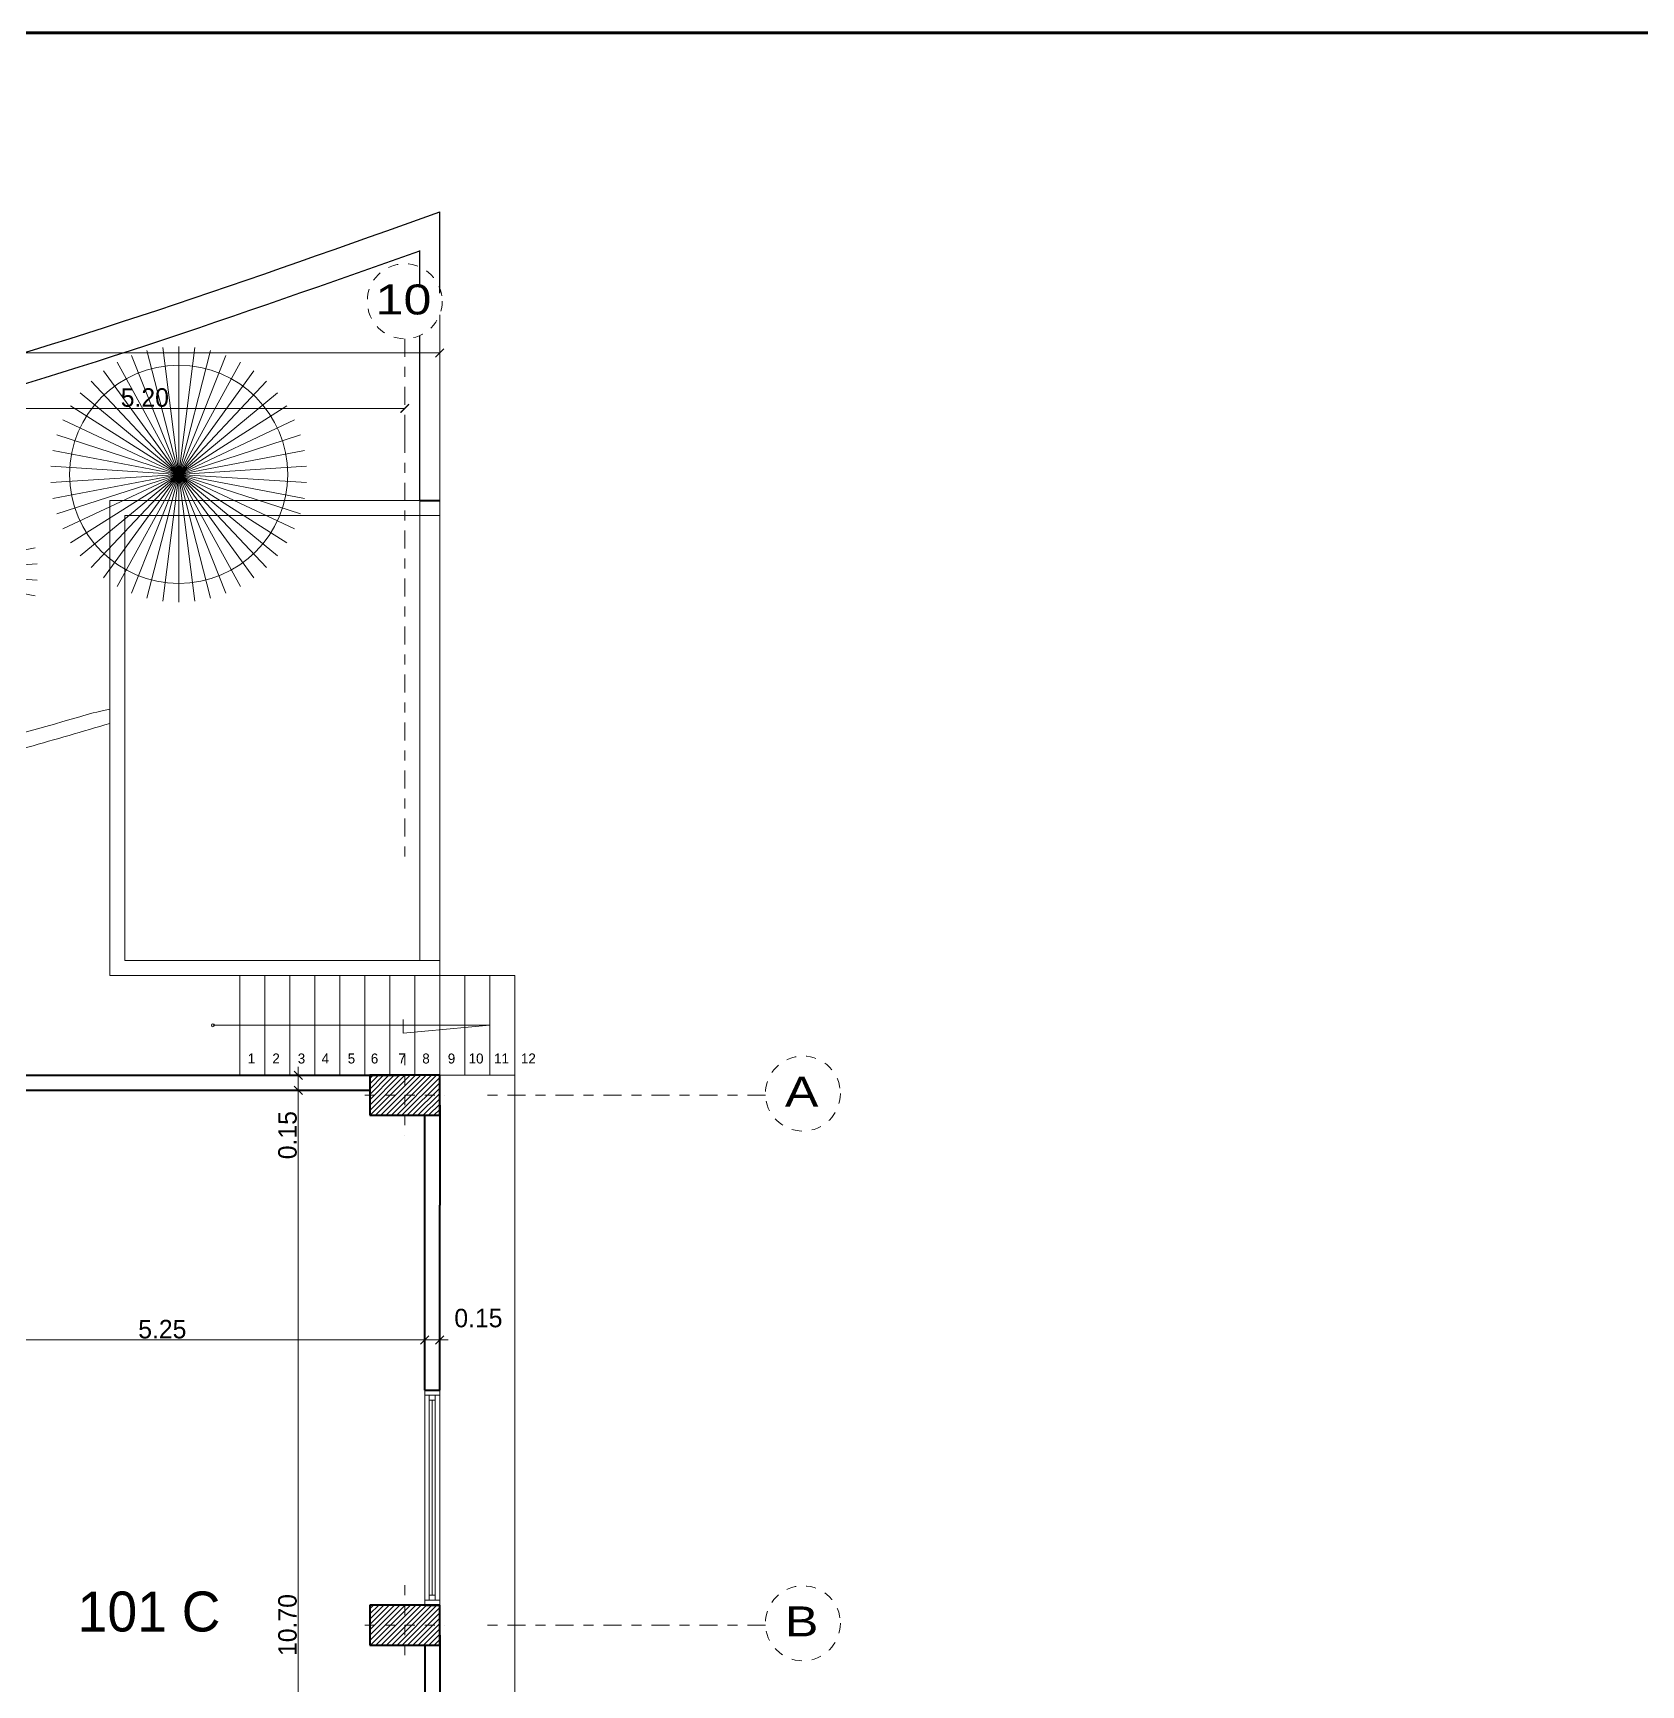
# Model space of a CAD drawing. Header units: millimetres. Extents: x 189.5 to 285.5, y -15 to 51.
# Drawn here: x 253.35 to 269.43, y 34.49 to 51.01 of the extents above; entities that cross this region are included whole.
import ezdxf
from ezdxf.enums import TextEntityAlignment as Align

# ---------------------------------------------------------------- set-up
doc = ezdxf.new("R2010")
doc.units = ezdxf.units.MM
doc.header["$LTSCALE"] = 0.005
doc.header["$MEASUREMENT"] = 0
doc.linetypes.add('ACAD_ISO10W100', pattern=[18, 12, -3, 0, -3])
for name, color, linetype, lineweight in [('Aux', 1, 'Continuous', 9), ('columna', 6, 'Continuous', 40), ('cotas', 1, 'Continuous', 15), ('ejes', 1, 'ACAD_ISO10W100', 9), ('EJES-REALES', 11, 'ACAD_ISO10W100', 5), ('F', 9, 'Continuous', 100), ('gradas', 2, 'Continuous', 20), ('Hatch', 11, 'Continuous', 9), ('muebles', 2, 'Continuous', 20), ('muro', 5, 'Continuous', 40), ('murosbajos', 3, 'Continuous', 25), ('pu-ven', 2, 'Continuous', 20), ('reforzamiento', 5, 'ACAD_ISO10W100', 40), ('Tenue', 11, 'Continuous', 5)]:
    doc.layers.add(name, color=color, linetype=linetype, lineweight=lineweight)
doc.layers.add('text', color=1, linetype='Continuous')
doc.styles.get("Standard").update_dxf_attribs({"font": 'ERASMD.TTF', "height": 0.185})
doc.dimstyles.get("Standard").update_dxf_attribs({"dimtxt": 0.15, "dimasz": 0.085, "dimexe": 0.07, "dimexo": 0.4, "dimgap": 0.015, "dimtad": 1, "dimzin": 1, "dimdsep": 46, "dimtxsty": 'Standard', "dimblk": 'ARCHTICK', "dimcen": 0, "dimclrd": 256, "dimclre": 256, "dimclrt": 2, "dimadec": 0, "dimazin": 0, "dimtfac": 1, "dimtix": 1, "dimtmove": 0, "dimatfit": 0, "dimfxl": 1, "dimlwd": -1, "dimlwe": -1, "dimarcsym": 0})
pattern_1 = [(45, (-337.533465, 81.375706), (-0.0265165043, 0.0265165043), [])]

# ---------------------------------------------------------------- blocks, each defined once
blk = doc.blocks.new('_ArchTick')
at = {"color": 0, "linetype": 'ByBlock', "const_width": 0.15}
blk.add_lwpolyline([(-0.5, -0.5), (0.5, 0.5)], dxfattribs=at)
blk = doc.blocks.new('*D100')
at = {"layer": 'cotas', "transparency": 16777216}
for p, q in [((251.864, 47.258), (257.064, 47.258)), ((251.864, 46.861), (251.864, 47.188)), ((257.064, 46.861), (257.064, 47.188))]:
    blk.add_line(p, q, dxfattribs=at)
at = {"layer": 'Defpoints', "color": 0, "transparency": 16777216}
for p in [(251.864, 47.261), (257.064, 47.261), (257.064, 47.258)]:
    blk.add_point(p, dxfattribs=at)
at = {"layer": 'cotas', "transparency": 16777216, "xscale": 0.085, "yscale": 0.085, "zscale": 0.085, "rotation": 180}
blk.add_blockref('_ArchTick', (251.864, 47.258), dxfattribs=at)
at = {"layer": 'cotas', "transparency": 16777216, "xscale": 0.085, "yscale": 0.085, "zscale": 0.085}
blk.add_blockref('_ArchTick', (257.064, 47.258), dxfattribs=at)
at = {"layer": 'cotas', "color": 2, "transparency": 16777216, "insert": (254.464, 47.366), "char_height": 0.185, "attachment_point": 5}
blk.add_mtext('5.20', dxfattribs=at)
blk = doc.blocks.new('*D122')
at = {"layer": 'cotas', "transparency": 16777216}
for p, q in [((212.822, 47.036), (212.822, 47.883)), ((212.822, 47.813), (257.414, 47.813)), ((257.414, 47.036), (257.414, 47.883))]:
    blk.add_line(p, q, dxfattribs=at)
at = {"layer": 'Defpoints', "color": 0, "transparency": 16777216}
for p in [(257.414, 47.813), (212.822, 46.636), (257.414, 46.636)]:
    blk.add_point(p, dxfattribs=at)
at = {"layer": 'cotas', "transparency": 16777216, "xscale": 0.085, "yscale": 0.085, "zscale": 0.085, "rotation": 180}
blk.add_blockref('_ArchTick', (212.822, 47.813), dxfattribs=at)
at = {"layer": 'cotas', "transparency": 16777216, "xscale": 0.085, "yscale": 0.085, "zscale": 0.085}
blk.add_blockref('_ArchTick', (257.414, 47.813), dxfattribs=at)
at = {"layer": 'cotas', "color": 2, "transparency": 16777216, "insert": (235.118, 47.921), "char_height": 0.185, "attachment_point": 5}
blk.add_mtext('44.59', dxfattribs=at)
blk = doc.blocks.new('*D134')
at = {"layer": 'cotas', "transparency": 16777216}
for p, q in [((257.264, 38.092), (257.264, 38.008)), ((252.014, 37.762), (252.014, 38.008)), ((252.014, 37.938), (257.264, 37.938))]:
    blk.add_line(p, q, dxfattribs=at)
at = {"layer": 'Defpoints', "color": 0, "transparency": 16777216}
for p in [(257.264, 37.938), (257.264, 37.692), (252.014, 37.362)]:
    blk.add_point(p, dxfattribs=at)
at = {"layer": 'cotas', "transparency": 16777216, "xscale": 0.085, "yscale": 0.085, "zscale": 0.085, "rotation": 180}
blk.add_blockref('_ArchTick', (252.014, 37.938), dxfattribs=at)
at = {"layer": 'cotas', "transparency": 16777216, "xscale": 0.085, "yscale": 0.085, "zscale": 0.085}
blk.add_blockref('_ArchTick', (257.264, 37.938), dxfattribs=at)
at = {"layer": 'cotas', "color": 2, "transparency": 16777216, "insert": (254.639, 38.045), "char_height": 0.185, "attachment_point": 5}
blk.add_mtext('5.25', dxfattribs=at)
blk = doc.blocks.new('*D135')
at = {"layer": 'cotas', "transparency": 16777216}
for p, q in [((257.264, 38.092), (257.264, 38.008)), ((257.414, 38.092), (257.414, 38.008)), ((257.264, 37.938), (257.179, 37.938)), ((257.264, 37.938), (257.414, 37.938)), ((257.414, 37.938), (257.499, 37.938))]:
    blk.add_line(p, q, dxfattribs=at)
at = {"layer": 'Defpoints', "color": 0, "transparency": 16777216}
for p in [(257.414, 37.938), (257.264, 37.692), (257.414, 37.692)]:
    blk.add_point(p, dxfattribs=at)
at = {"layer": 'cotas', "transparency": 16777216, "xscale": 0.085, "yscale": 0.085, "zscale": 0.085}
blk.add_blockref('_ArchTick', (257.264, 37.938), dxfattribs=at)
at = {"layer": 'cotas', "transparency": 16777216, "xscale": 0.085, "yscale": 0.085, "zscale": 0.085, "rotation": 180}
blk.add_blockref('_ArchTick', (257.414, 37.938), dxfattribs=at)
at = {"layer": 'cotas', "color": 2, "transparency": 16777216, "insert": (257.801, 38.156), "char_height": 0.185, "attachment_point": 5}
blk.add_mtext('0.15', dxfattribs=at)
blk = doc.blocks.new('*D160')
at = {"layer": 'cotas', "transparency": 16777216}
for p, q in [((255.999, 40.586), (255.999, 40.671)), ((255.999, 40.586), (255.999, 40.436)), ((256.064, 40.586), (256.069, 40.586)), ((255.999, 40.436), (255.999, 39.708)), ((256.064, 40.436), (256.069, 40.436))]:
    blk.add_line(p, q, dxfattribs=at)
at = {"layer": 'Defpoints', "color": 0, "transparency": 16777216}
for p in [(255.664, 40.586), (255.664, 40.436), (255.999, 40.436)]:
    blk.add_point(p, dxfattribs=at)
at = {"layer": 'cotas', "transparency": 16777216, "xscale": 0.085, "yscale": 0.085, "zscale": 0.085}
for p, rotation in [((255.999, 40.586), 270), ((255.999, 40.436), 90)]:
    blk.add_blockref('_ArchTick', p, dxfattribs=dict(at, rotation=rotation))
at = {"layer": 'cotas', "color": 2, "transparency": 16777216, "insert": (255.892, 39.987), "char_height": 0.185, "attachment_point": 5, "rotation": 90}
blk.add_mtext('0.15', dxfattribs=at)
blk = doc.blocks.new('*D161')
at = {"layer": 'cotas', "transparency": 16777216}
for p, q in [((255.999, 40.436), (255.999, 29.736)), ((256.064, 40.436), (256.069, 40.436)), ((255.084, 29.736), (256.069, 29.736))]:
    blk.add_line(p, q, dxfattribs=at)
at = {"layer": 'Defpoints', "color": 0, "transparency": 16777216}
for p in [(255.664, 40.436), (254.684, 29.736), (255.999, 29.736)]:
    blk.add_point(p, dxfattribs=at)
at = {"layer": 'cotas', "transparency": 16777216, "xscale": 0.085, "yscale": 0.085, "zscale": 0.085}
for p, rotation in [((255.999, 40.436), 90), ((255.999, 29.736), 270)]:
    blk.add_blockref('_ArchTick', p, dxfattribs=dict(at, rotation=rotation))
at = {"layer": 'cotas', "color": 2, "transparency": 16777216, "insert": (255.892, 35.086), "char_height": 0.185, "attachment_point": 5, "rotation": 90}
blk.add_mtext('10.70', dxfattribs=at)

msp = doc.modelspace()

# ---------------------------------------------------------------- hatches: boundary and pattern name
at = {"layer": 'Hatch'}
h = msp.add_hatch(dxfattribs=at)
h.set_pattern_fill('ANSI31', color=256, scale=0.3, style=0)
h.set_pattern_definition(pattern_1)
h.paths.add_polyline_path([(257.064, 40.586), (256.714, 40.586), (256.714, 40.386), (257.064, 40.386)])
h.paths.add_polyline_path([(257.414, 40.586), (257.064, 40.586), (257.064, 40.386), (257.414, 40.386)])
h.paths.add_polyline_path([(257.414, 40.386), (257.064, 40.386), (257.064, 40.186), (257.414, 40.186)])
h.paths.add_polyline_path([(257.064, 40.386), (256.714, 40.386), (256.714, 40.186), (257.064, 40.186)])
h = msp.add_hatch(dxfattribs=at)
h.set_pattern_fill('ANSI31', color=256, scale=0.3, style=0)
h.set_pattern_definition(pattern_1)
h.paths.add_polyline_path([(257.064, 35.286), (256.714, 35.286), (256.714, 35.086), (257.064, 35.086)])
h.paths.add_polyline_path([(257.414, 35.286), (257.064, 35.286), (257.064, 35.086), (257.414, 35.086)])
h.paths.add_polyline_path([(257.414, 35.086), (257.064, 35.086), (257.064, 34.886), (257.414, 34.886)])
h.paths.add_polyline_path([(257.064, 35.086), (256.714, 35.086), (256.714, 34.886), (257.064, 34.886)])

# ---------------------------------------------------------------- linework, layer by layer
at = {"layer": 'Aux'}
for p, q in [((257.309, 35.336), (257.309, 37.386)), ((257.369, 35.336), (257.369, 37.386))]:
    msp.add_line(p, q, dxfattribs=at)
msp.add_circle((254.803, 46.598), 1.091, dxfattribs=at)
at = {"layer": 'columna'}
for p, q in [((257.414, 40.586), (256.714, 40.586)), ((256.714, 40.586), (256.714, 40.186)), ((257.414, 40.186), (257.414, 40.586)), ((256.714, 40.186), (257.414, 40.186)), ((257.414, 35.286), (256.714, 35.286)), ((256.714, 35.286), (256.714, 34.886)), ((257.414, 34.886), (257.414, 35.286)), ((256.714, 34.886), (257.414, 34.886))]:
    msp.add_line(p, q, dxfattribs=at)
at = {"layer": 'ejes'}
for p, q in [((257.064, 40.786), (257.064, 39.986)), ((256.664, 40.386), (257.464, 40.386)), ((257.064, 35.486), (257.064, 34.686)), ((256.664, 35.086), (257.464, 35.086))]:
    msp.add_line(p, q, dxfattribs=at)
at = {"layer": 'EJES-REALES', "ltscale": 3}
for p, q in [((257.064, 47.955), (257.064, 42.71)), ((260.672, 40.386), (257.812, 40.386)), ((260.672, 35.086), (257.812, 35.086))]:
    msp.add_line(p, q, dxfattribs=at)
at = {"layer": 'EJES-REALES'}
for centre in [(257.064, 48.33), (261.047, 40.403), (261.047, 35.103)]:
    msp.add_circle(centre, 0.375, dxfattribs=at)
at = {"layer": 'F'}
msp.add_line((285.516, 51.014), (189.516, 51.014), dxfattribs=at)
at = {"layer": 'gradas'}
for p, q in [((257.214, 48.673), (257.214, 48.837)), ((257.414, 48.41), (257.414, 48.907)), ((257.414, 48.464), (257.414, 48.907)), ((257.414, 40.586), (257.414, 48.195)), ((257.414, 46.186), (257.414, 47.776)), ((257.214, 46.336), (257.214, 47.718)), ((254.114, 41.586), (254.114, 46.336)), ((254.114, 46.336), (257.414, 46.336)), ((257.214, 46.336), (257.214, 41.736)), ((257.414, 46.336), (257.414, 40.586)), ((254.264, 41.736), (254.264, 46.186)), ((254.264, 46.186), (257.414, 46.186)), ((257.214, 41.736), (257.214, 46.186)), ((254.264, 41.736), (257.414, 41.736)), ((254.114, 41.586), (257.414, 41.586)), ((255.414, 40.586), (255.414, 41.586)), ((255.664, 40.586), (255.664, 41.586)), ((255.914, 40.586), (255.914, 41.586)), ((256.164, 40.586), (256.164, 41.586)), ((256.414, 40.586), (256.414, 41.586)), ((256.664, 40.586), (256.664, 41.586)), ((256.914, 40.586), (256.914, 41.586)), ((257.164, 40.586), (257.164, 41.586)), ((257.414, 40.586), (257.414, 41.586)), ((257.414, 41.586), (258.164, 41.586)), ((257.664, 40.586), (257.664, 41.586)), ((257.914, 40.586), (257.914, 41.586)), ((258.164, 40.586), (258.164, 41.586)), ((258.164, 41.586), (258.164, 22.986)), ((257.414, 40.586), (258.164, 40.586)), ((257.414, 40.586), (258.164, 40.586)), ((258.164, 40.586), (258.164, 22.986))]:
    msp.add_line(p, q, dxfattribs=at)
at = {"layer": 'Hatch'}
for p, q in [((255.145, 41.086), (257.914, 41.086)), ((257.048, 41.006), (257.048, 41.144)), ((257.914, 41.086), (257.048, 41.006))]:
    msp.add_line(p, q, dxfattribs=at)
msp.add_circle((255.145, 41.086), 0.015, dxfattribs=at)
at = {"layer": 'muebles'}
for points, knots in [([(248.652, 42.972), (248.874, 43.016), (249.08, 43.057), (249.59, 43.159), (249.883, 43.218), (250.479, 43.343), (250.78, 43.407), (251.533, 43.575), (251.988, 43.682), (252.906, 43.916), (253.363, 44.042), (253.899, 44.198), (253.985, 44.224), (254.114, 44.249)], [0, 0, 0, 0, 0.555358, 0.555358, 1.435078, 1.435078, 2.314798, 2.314798, 3.613782, 3.613782, 4.912766, 4.912766, 5.16359, 5.16359, 5.16359, 5.16359]), ([(248.681, 42.825), (249.206, 42.928), (249.644, 43.016), (250.677, 43.23), (251.277, 43.36), (252.354, 43.617), (252.829, 43.74), (253.57, 43.946), (253.843, 44.025), (254.114, 44.106)], [0, 0, 0, 0, 1.315075, 1.315075, 3.050938, 3.050938, 4.377538, 4.377538, 5.16359, 5.16359, 5.16359, 5.16359])]:
    msp.add_open_spline(points, degree=3, knots=knots, dxfattribs=at)
at = {"layer": 'muro', "linetype": 'ByBlock'}
for p, q in [((257.214, 46.336), (257.414, 46.336)), ((252.089, 40.586), (257.014, 40.586)), ((252.089, 40.436), (256.714, 40.436)), ((257.264, 37.436), (257.264, 40.186)), ((257.414, 37.436), (257.414, 39.286)), ((257.264, 34.886), (257.264, 32.5)), ((257.414, 34.986), (257.414, 32.5))]:
    msp.add_line(p, q, dxfattribs=at)
at = {"layer": 'muro'}
for p, q in [((257.264, 37.436), (257.414, 37.436)), ((257.264, 37.436), (257.414, 37.436)), ((257.264, 35.286), (257.414, 35.286)), ((257.264, 35.286), (257.414, 35.286))]:
    msp.add_line(p, q, dxfattribs=at)
at = {"layer": 'murosbajos', "linetype": 'ByBlock'}
for p, q in [((257.414, 48.907), (257.414, 49.224)), ((257.214, 48.468), (257.214, 48.837)), ((257.214, 48.673), (257.214, 48.836)), ((257.414, 48.41), (257.414, 48.907)), ((257.214, 46.336), (257.214, 47.986))]:
    msp.add_line(p, q, dxfattribs=at)
msp.add_spline([(248.089, 46.579), (251.739, 47.387), (257.414, 49.224)], degree=3, dxfattribs=at)
msp.add_open_spline([(248.089, 46.274), (249.312, 46.519), (252.416, 47.14), (255.404, 48.193), (257.214, 48.836)], degree=3, knots=[0, 0, 0, 0, 3.736851, 9.488357, 9.488357, 9.488357, 9.488357], dxfattribs=at)
at = {"layer": 'pu-ven'}
for p, q in [((257.264, 37.436), (257.414, 37.436)), ((257.264, 35.286), (257.264, 37.436)), ((257.264, 37.386), (257.414, 37.386)), ((257.414, 37.436), (257.414, 35.286)), ((257.309, 37.336), (257.369, 37.336)), ((257.339, 35.386), (257.339, 37.336)), ((257.309, 35.386), (257.369, 35.386)), ((257.264, 35.336), (257.414, 35.336)), ((257.414, 35.286), (257.264, 35.286)), ((257.264, 35.286), (257.414, 35.286))]:
    msp.add_line(p, q, dxfattribs=at)
at = {"layer": 'reforzamiento', "linetype": 'ByBlock'}
msp.add_line((257.414, 40.286), (257.414, 39.286), dxfattribs=at)
at = {"layer": 'Tenue'}
for p, q in [((254.803, 46.598), (254.332, 47.789)), ((254.803, 46.598), (254.485, 47.839)), ((254.803, 46.598), (254.643, 47.869)), ((254.803, 46.598), (254.803, 47.879)), ((254.803, 46.598), (254.964, 47.869)), ((254.803, 46.598), (255.122, 47.839)), ((254.803, 46.598), (255.275, 47.789)), ((254.803, 46.598), (254.051, 47.635)), ((254.803, 46.598), (254.186, 47.721)), ((254.803, 46.598), (255.42, 47.721)), ((254.803, 46.598), (255.556, 47.635)), ((254.803, 46.598), (253.927, 47.532)), ((254.803, 46.598), (255.68, 47.532)), ((254.803, 46.598), (253.722, 47.285)), ((254.803, 46.598), (253.817, 47.415)), ((254.803, 46.598), (255.79, 47.415)), ((254.803, 46.598), (255.885, 47.285)), ((254.803, 46.598), (253.645, 47.144)), ((254.803, 46.598), (255.962, 47.144)), ((254.803, 46.598), (253.585, 46.994)), ((254.803, 46.598), (256.021, 46.994)), ((254.803, 46.598), (253.545, 46.838)), ((254.803, 46.598), (256.061, 46.838)), ((254.803, 46.598), (253.525, 46.679)), ((254.803, 46.598), (256.082, 46.679)), ((254.803, 46.598), (253.525, 46.518)), ((254.803, 46.598), (253.545, 46.358)), ((254.803, 46.598), (253.585, 46.203)), ((254.803, 46.598), (253.645, 46.053)), ((254.803, 46.598), (253.722, 45.912)), ((254.803, 46.598), (253.817, 45.782)), ((254.803, 46.598), (253.927, 45.665)), ((254.803, 46.598), (254.051, 45.562)), ((254.803, 46.598), (254.186, 45.476)), ((254.803, 46.598), (254.332, 45.408)), ((254.803, 46.598), (254.485, 45.358)), ((254.803, 46.598), (254.643, 45.328)), ((254.803, 46.598), (256.061, 46.358)), ((254.803, 46.598), (256.082, 46.518)), ((254.803, 46.598), (255.122, 45.358)), ((254.803, 46.598), (255.275, 45.408)), ((254.803, 46.598), (255.42, 45.476)), ((254.803, 46.598), (255.556, 45.562)), ((254.803, 46.598), (255.68, 45.665)), ((254.803, 46.598), (255.79, 45.782)), ((254.803, 46.598), (255.885, 45.912)), ((254.803, 46.598), (255.962, 46.053)), ((254.803, 46.598), (256.021, 46.203)), ((254.803, 46.598), (254.803, 45.318)), ((254.803, 46.598), (254.964, 45.328)), ((252.109, 45.622), (253.368, 45.862)), ((252.109, 45.622), (253.388, 45.702)), ((252.109, 45.622), (253.368, 45.382)), ((252.109, 45.622), (253.388, 45.541))]:
    msp.add_line(p, q, dxfattribs=at)

# ---------------------------------------------------------------- texts
at = {"layer": 'EJES-REALES', "width": 1.25}
for s, p in [('10', (257.052, 48.198)), ('A', (261.035, 40.272)), ('B', (261.035, 34.972))]:
    msp.add_text(s, height=0.3, dxfattribs=at).set_placement(p, align=Align.CENTER)
at = {"layer": 'text'}
for s, height, p in [('1', 0.1, (255.531, 40.704)), ('2', 0.1, (255.777, 40.704)), ('3', 0.1, (256.031, 40.704)), ('4', 0.1, (256.27, 40.704)), ('5', 0.1, (256.531, 40.704)), ('6', 0.1, (256.762, 40.704)), ('7', 0.1, (257.038, 40.704)), ('8', 0.1, (257.277, 40.704)), ('9', 0.1, (257.532, 40.704)), ('10', 0.1, (257.778, 40.704)), ('11', 0.1, (258.032, 40.704)), ('12', 0.1, (258.301, 40.704)), ('101 C', 0.4, (254.506, 35.021))]:
    msp.add_text(s, height=height, dxfattribs=at).set_placement(p, align=Align.CENTER)

# ---------------------------------------------------------------- dimensions: what is measured, and where the dimension line sits
at = {"layer": 'cotas'}
dim = msp.add_linear_dim(base=(257.414, 47.813), p1=(212.822, 46.636), p2=(257.414, 46.636), dimstyle='Standard', dxfattribs=at)
dim.commit()
dim.dimension.update_dxf_attribs({"geometry": '*D122', "text_midpoint": (235.118, 47.921)})
for base, p1, p2, picture, middle in [((257.064, 47.258), (251.864, 47.261), (257.064, 47.261), '*D100', (254.464, 47.366)), ((257.264, 37.938), (252.014, 37.362), (257.264, 37.692), '*D134', (254.639, 38.045))]:
    dim = msp.add_linear_dim(base=base, p1=p1, p2=p2, dimstyle='Standard', override={"dimtmove": 1}, dxfattribs=at)
    dim.commit()
    dim.dimension.update_dxf_attribs({"geometry": picture, "text_midpoint": middle})
dim = msp.add_linear_dim(base=(255.999, 40.436), p1=(255.664, 40.586), p2=(255.664, 40.436), angle=90, dimstyle='Standard', dxfattribs=at)
dim.commit()
dim.dimension.update_dxf_attribs({"geometry": '*D160', "text_midpoint": (255.999, 39.987), "dimtype": 160})
dim = msp.add_linear_dim(base=(255.999, 29.736), p1=(255.664, 40.436), p2=(254.684, 29.736), angle=90, dimstyle='Standard', override={"dimtmove": 1}, dxfattribs=at)
dim.commit()
dim.dimension.update_dxf_attribs({"geometry": '*D161', "text_midpoint": (255.892, 35.086)})
dim = msp.add_linear_dim(base=(257.414, 37.938), p1=(257.264, 37.692), p2=(257.414, 37.692), dimstyle='Standard', override={"dimtmove": 1}, dxfattribs=at)
dim.commit()
dim.dimension.update_dxf_attribs({"geometry": '*D135', "text_midpoint": (257.801, 38.048), "dimtype": 160})

doc.saveas('drawing.dxf')
